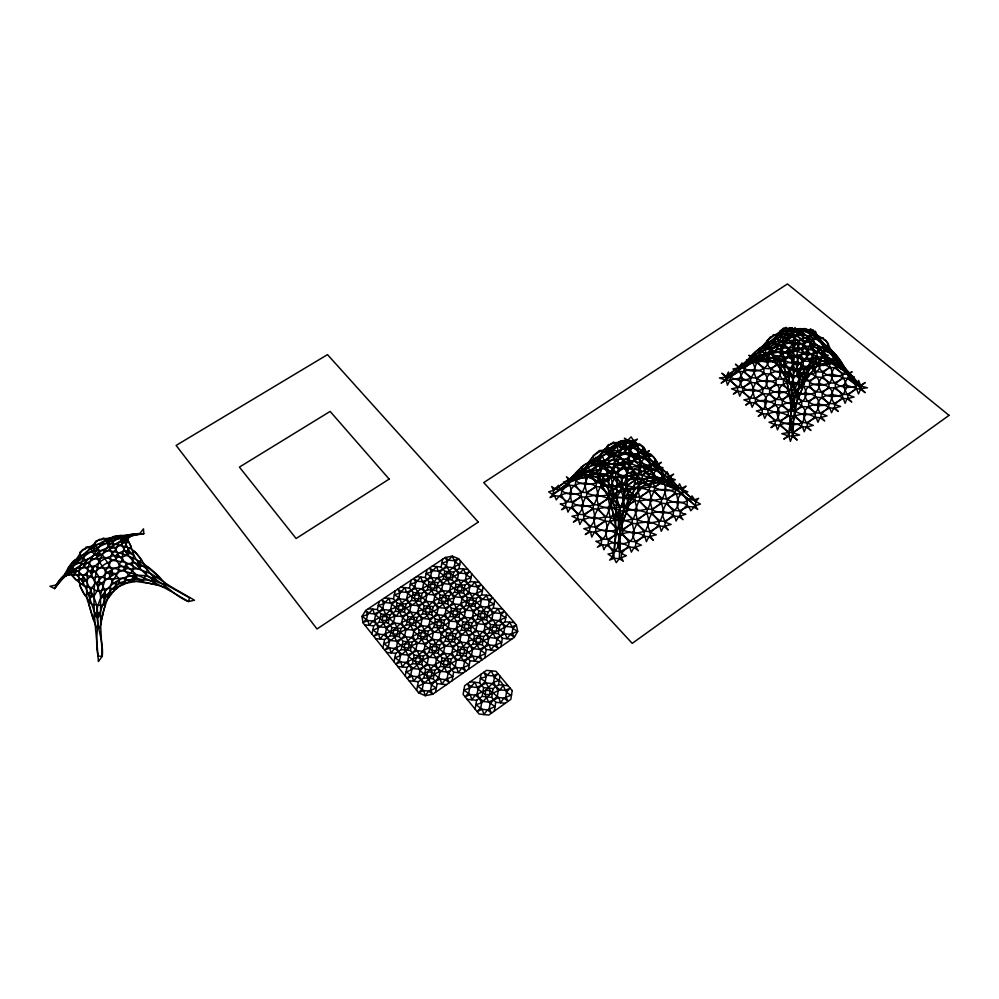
<?xml version="1.0" encoding="UTF-8"?>
<svg xmlns="http://www.w3.org/2000/svg" width="999" height="999" viewBox="0 0 999 999"><rect width="100%" height="100%" fill="white"/><g stroke="black" fill="none" stroke-linecap="round" stroke-linejoin="round"><path stroke-width="1.5" d="M614.198 558.241L619.293 558.691L623.364 561.313L621.153 557.392L621.665 553.059L628.608 545.953L629.033 542.232L622.527 533.591L622.914 530.307L632.105 522.764L632.454 519.717L624.687 510.664L625.024 507.817L634.889 500.212L635.202 497.39L627.297 488.449L627.622 485.651L637.137 478.259L637.462 475.337L630.332 466.895L630.681 463.823L638.711 456.905L639.098 453.484L634.103 446.116L634.552 442.22L637.437 439.085L633.091 440.796L628.259 440.447L624.4 438.136L626.498 441.62L626.023 445.517L619.405 452.01L618.98 455.419L625.224 463.399L624.862 466.471L615.896 473.663L615.534 476.573L623.114 485.302L622.789 488.086L612.961 495.604L612.612 498.426L620.479 507.442L620.142 510.302L610.439 517.894L610.064 520.929L617.282 529.845L616.895 533.116L608.516 540.496L608.066 544.205L613.186 552.322L612.662 556.655L609.59 560.114L614.198 558.241C611.5 536.688 627.609 514.672 614.46 494.592C611.076 483.766 602.335 473.489 590.734 471.703C574.525 470.579 566.221 487.712 553.059 494.28L553.671 490.222L551.673 486.575L555.506 488.998L560.377 489.385L569.717 485.239L573.95 485.576L582.317 492.27L586.113 492.569L596.59 486.675L600.149 486.95L609.065 494.83L612.462 495.104L623.289 488.598L626.685 488.861L635.814 496.965L639.235 497.24L649.924 490.884L653.521 491.171L662.562 498.676L666.42 498.988L676.41 493.693L680.744 494.03L689.16 499.662L694.18 500.062L698.638 498.264L695.741 501.573L695.391 505.731L690.734 510.814C687.574 500.736 674.063 500.249 665.971 503.608L662.549 511.763L662.774 516.121L665.197 522.252L671.141 524.45L663.811 526.373L661.276 531.318L659.752 526.036L652.934 522.939L647.739 521.915L637.162 523.176L632.929 532.255L633.091 536.688L635.864 542.819L641.383 545.167L634.115 547.464L631.368 552.147L629.707 547.09C622.889 541.795 607.617 539.485 603.933 549.775L602.347 544.755L595.816 541.283C606.168 541.745 609.053 528.896 605.669 521.153L595.054 517.557L589.785 517.719L582.492 519.617L579.807 524.512L578.508 519.293L571.915 516.246L578.121 515.072L581.868 509.502L582.941 506.368L582.892 502.072L580.931 496.053C573.176 492.307 561.201 491.133 556.331 499.925L554.482 495.779L548.651 491.87L553.671 490.222L582.205 469.855L604.982 460.352L615.396 460.127L622.24 458.703L643.206 463.286L666.246 476.348L695.741 501.573L700.449 504.045L695.391 505.731C674.475 487.387 650.162 466.933 621.041 468.556C610.364 464.922 599.113 470.067 588.536 471.928C575.287 479.77 560.764 486.263 549.999 497.552L554.482 495.779L559.365 496.166L567.32 501.76L571.59 502.097L581.693 496.828L585.489 497.14L594.218 504.645L597.802 504.945L608.591 498.576L612 498.838L621.091 507.017L624.512 507.305L635.389 500.724L638.811 500.998L647.989 509.015L651.623 509.315L662.1 503.296L665.971 503.608L674.837 510.477L679.195 510.826L688.561 506.568L693.593 506.98L697.714 509.478L695.391 505.731L677.547 489.585L649.188 457.679L644.904 449.313L640.921 445.666L634.552 442.22L631.118 436.863L626.498 441.62L621.59 443.219C630.581 445.304 631.493 456.593 626.148 462.774L618.993 464.473L610.214 463.811L604.557 461.775L602.397 456.019L598.801 461.326L592.732 462.462L599.213 465.347L600.524 470.304L600.674 474.525L597.127 482.604C589.997 485.039 580.831 485.239 574.725 480.144L573.264 475.462L569.193 480.694L563.448 482.005L569.717 485.239C573.588 492.47 569.755 504.57 560.202 503.983L566.52 507.305L567.994 512.137C571.828 502.135 585.414 504.957 593.056 508.166L595.054 517.557L593.781 521.865L590.034 527.497L583.778 528.671L590.446 531.768L591.783 537.062L594.467 532.105L601.81 530.194L610.851 530.944L617.682 533.916C621.578 541.92 617.707 553.196 608.016 554.058L614.198 558.241L616.246 562.674L619.293 558.691L620.067 541.795M619.542 553.034L620.329 536.213L623.451 511.713L623.563 495.616L627.06 482.38L626.798 471.391L629.395 465.721L629.757 462.737L628.446 457.505L630.744 451.073L629.482 445.716L631.58 442.657L631.543 441.009L633.091 440.796L614.447 442.769L609.577 444.767L604.682 448.988L600.948 454.046L579.482 472.202L577.122 476.585L566.695 480.956L553.671 490.222L558.528 485.289C561.126 495.317 574.612 495.479 582.317 492.27L585.963 484.303L585.901 480.107L584.627 475.099L578.146 472.202L584.228 471.053L587.887 465.709L589.997 471.503L595.666 473.563L600.674 474.525L610.988 473.276L615.172 464.697L615.047 460.564L613.498 455.956L607.217 452.809L612.887 451.523L616.808 446.403L618.356 450.974C624.974 455.694 639.31 457.954 642.981 448.351L645.654 453.971L650.973 456.106C641.108 455.569 638.274 467.807 641.783 475.099L652.335 478.533L657.542 478.359L663.673 477.21L667.17 471.79L669.542 477.659L675.374 479.745L668.194 481.618L665.721 486.363L664.672 490.521L666.42 498.988C673.875 503.621 687.2 505.194 692.02 495.866L695.741 501.573L682.042 490.047L667.619 481.605L642.145 454.008L632.479 445.666L623.364 440.497C614.847 442.844 608.841 450.012 600.948 454.046C601.023 459.415 596.203 462.887 595.554 467.894L597.589 471.441L597.739 478.346L600.199 483.379L613.91 505.282L617.906 518.244L620.329 536.213M614.547 552.609C615.546 527.609 616.533 502.509 617.207 477.884C620.154 472.602 616.608 467.17 617.607 461.763C619.717 458.266 621.578 454.433 620.042 450.312L623.576 445.279L623.838 442.095C628.783 437.662 631.068 444.83 639.06 444.592L639.597 443.918L643.756 447.177L644.904 449.313L643.656 450.811L642.145 451.136L633.054 443.344L621.603 442.495L616.371 444.68L614.035 445.816L613.673 449.013L608.041 458.129L608.728 462.475L606.43 470.666L608.953 480.019L608.403 490.559L615.546 525.774L616.982 529.133L619.767 529.37L621.578 526.286L633.316 492.544L634.665 481.993L639.148 473.239L638.373 467.582L640.571 460.551L637.949 453.171L638.436 447.627C636.663 439.46 627.946 441.246 621.715 440.634L618.98 441.858L620.566 444.78L608.304 451.473L577.122 476.585C596.703 468.943 611.55 487.312 613.91 505.282L625.699 506.231L646.54 482.167L647.327 477.672L651.448 472.202L651.71 469.817L649.525 464.747L649.188 457.679L642.145 451.136L642.145 454.008L646.465 455.332L649.75 454.008L651.273 454.458L657.392 462.362L662.624 472.077L661.663 481.643C647.102 484.128 633.566 490.322 619.318 491.808C613.935 486.438 605.956 488.111 600.199 483.379C595.566 479.745 590.084 477.922 584.765 475.649C586.713 442.107 633.354 439.822 654.07 457.305L657.392 462.362L654.308 463.424L654.695 467.27C665.871 468.369 671.615 478.983 677.759 487.325L677.547 489.585L675.399 489.248L665.134 484.527L649.999 481.168L643.943 478.783L640.034 478.384L629.695 479.607L623.763 477.41L620.292 477.185L614.135 478.421L604.545 475.561L581.156 477.947L572.065 481.118L570.304 481.143L570.629 478.921C582.904 462.624 602.834 451.086 623.264 452.697C642.757 453.022 661.088 464.635 672.602 480.219L668.855 479.12L667.682 480.107L668.393 483.816L671.915 487.387L661.5 483.454L653.658 477.172C633.066 477.697 620.616 500.099 617.906 518.244L620.142 518.456C625.836 506.231 629.62 492.744 640.771 484.053C650.324 478.284 660.651 480.507 670.516 483.916L670.691 482.08L667.682 480.107L655.856 476.76L653.658 477.172L652.534 480.169L655.257 482.829L654.457 481.968L652.434 483.204L651.398 482.542L646.353 485.339L643.481 482.554L639.023 481.868L638.211 486.138L640.459 489.36L636.238 492.882L632.966 498.051L630.943 494.892L626.648 495.566L628.396 506.093L623.289 520.804L622.077 515.559L620.279 514.023L618.331 513.873L616.321 515.084L614.447 520.067L611.188 504.695L614.46 494.592L610.302 493.244L607.729 496.028L605.119 490.409L601.86 486.301L604.695 483.504L604.745 479.195L600.424 479.195L597.09 481.468L592.844 477.959L592.007 478.471L590.309 476.948L589.672 477.697L592.782 475.512L592.507 472.427L584.39 477.422L575.137 479.782L580.032 474.85L579.482 472.202L576.148 472.727C580.132 469.48 583.616 462.737 589.435 463.686L593.831 462.624L595.017 458.916L592.419 457.43L593.194 455.669L599.425 450.561L601.198 450.362L603.945 452.135L605.894 451.236L609.153 448.663L607.017 446.491L608.453 444.555L609.577 444.767L613.736 442.008L616.371 444.68C622.814 446.715 630.569 438.499 635.689 443.081C618.93 449.051 604.507 460.439 590.734 471.703L590.571 474.775C595.629 472.452 602.722 469.892 603.408 463.424L602.622 462.013L598.95 460.814L594.417 460.527L592.407 461.213L591.645 465.072C600.699 467.794 610.002 463.598 615.559 456.243L615.359 453.159L608.728 449.35L608.304 451.473L605.894 451.236L605.856 453.496C611.925 459.44 621.815 455.169 626.66 449.6L626.922 448.314L622.702 444.343L618.456 443.843L618.706 445.891C621.853 450.786 629.682 450.674 633.766 447.028L634.939 445.067L633.016 444.605L632.479 445.666L636.55 446.178L639.06 444.592C629.982 445.104 626.048 455.619 629.919 463.061L636.575 465.821L645.404 466.496L651.498 465.347L654.994 460.002L657.317 465.796L663.086 467.844L655.956 469.692L653.471 474.388L652.335 478.533L654.582 487.699C662.137 490.709 675.898 493.843 679.507 483.753L682.354 489.597L687.824 491.808C675.224 490.734 673.139 513.174 685.851 514.21L678.683 516.471L676.061 521.028C674.4 510.202 659.914 511.176 651.947 512.974L647.739 521.915L647.989 526.361L650.374 532.554L656.318 534.765L648.95 536.7L646.378 541.695L644.892 536.363C638.324 531.68 628.895 531.118 621.565 534.253C616.033 540.996 616.795 553.071 626.336 555.644L619.293 558.691M789.397 430.457L790.783 413.986L791.22 389.685L793.468 374.126L792.132 360.926L794.03 350.686L792.357 345.242L794.63 336.014L793.306 332.979L795.266 329.845L801.76 332.317L805.893 335.115L818.581 346.316L828.283 357.704L835.539 360.577L840.471 364.335L849.625 376.348L865.184 392.707L860.251 389.011L856.867 388.786L847.09 394.543L843.356 394.293L834.177 388.024L830.019 387.749L820.966 392.182L816.595 391.895L808.066 386.725L803.483 386.426L794.792 390.209L790.209 389.91L781.892 384.99L777.334 384.69L768.506 388.686L764.185 388.386L755.669 382.829L751.585 382.555L742.132 387.525L738.486 387.287L729.47 380.357L726.186 380.144L721.141 383.129C734.44 372.327 749.038 363.411 763.511 354.345C774.025 351.348 785.289 345.304 796.34 348.614C823.9 346.203 843.78 370.042 860.801 388.623L867.419 387.774L860.826 386.051L858.628 380.457L856.343 385.751C844.43 391.233 823.9 382.605 834.452 367.732L841.27 366.009L835.439 364.173L832.704 358.878L830.693 363.174C819.605 370.13 798.476 360.239 808.965 346.328L815.796 344.792L809.852 343.069L807.442 337.849L805.481 342.207C798.288 345.379 790.271 344.83 783.491 340.859L781.905 336.288L779.095 341.183L773.101 342.17L779.72 344.518C789.098 359.353 767.095 366.92 756.98 358.491L755.356 353.996L752.259 358.878L746.428 359.952L752.946 362.512L754.57 367.045L755.119 370.979L750.736 378.496L742.132 380.557L739.41 380.382L730.219 377.447L728.433 371.953L725.861 377.16L719.38 377.997L726.186 380.144L727.459 385.214L730.032 379.982L739.547 378.271L742.282 378.459L750.549 381.63L753.995 389.747L752.971 393.668L749.799 398.751L743.843 399.85L750.499 402.522L752.147 407.255L754.357 402.797C766.108 395.404 787.025 406.543 776.048 420.654L768.968 422.265L775.848 424.862L777.484 429.87L779.582 425.124C787.112 421.715 795.504 422.427 802.509 426.748L804.232 431.768L806.28 427.01L813.386 425.399L806.418 422.789C796.415 406.381 818.518 399.513 829.707 407.954L831.568 412.737L833.628 408.216L840.596 406.443L834.64 404.52L831.855 399.001L831.143 394.917L834.177 388.024L843.968 385.152L846.752 385.339L856.318 388.324L858.516 393.968L860.801 388.623L860.826 386.051L821.128 340.422L812.412 333.191L805.943 329.92L786.35 328.246L782.354 329.633L780.132 331.081L774.912 337.6L760.376 349.85L744.218 365.534L725.674 379.695L725.861 377.16C746.29 361.788 766.733 341.97 793.431 340.284C811.638 339.36 829.682 350.012 840.471 364.335L840.446 365.946L849.649 373.401L860.826 386.051L865.221 382.567L860.276 385.589L856.905 385.364L847.314 378.396L843.606 378.146L834.265 383.141L830.132 382.867L821.365 377.31L817.032 377.023L808.253 381.006L803.683 380.706L795.366 375.836L790.808 375.537L782.155 379.295L777.609 378.996L769.28 373.913L764.997 373.638L755.956 377.997L751.885 377.722L743.181 371.616L739.56 371.378L729.707 376.998L726.435 376.773L721.89 373.189L725.861 377.16C738.074 365.459 754.732 360.527 766.221 347.989C774.025 340.609 782.429 333.591 792.469 329.445C811.438 326.024 822.277 334.016 824.35 353.171L821.977 355.669L820.541 362.075L801.111 384.84L795.454 396.79L790.783 413.986L788.91 436.001L790.409 441.396L792.332 436.238L793.506 425.249M794.093 419.717C797.614 399.15 799.15 378.321 802.185 358.029C800.187 352.734 804.37 348.339 804.307 343.256C803.021 340.147 801.385 336.725 803.608 333.604L800.586 329.558C784.852 326.561 768.194 336.226 760.376 349.85L759.889 358.204L770.816 360.689L782.454 366.521L790.596 367.669L795.229 370.854L798.051 371.041L806.081 367.957L811.288 368.369L825.911 363.436L833.278 362.862L840.446 365.946L826.735 349.175L814.61 336.551L801.061 329.22L797.964 330.369L796.478 332.355L793.231 332.168L788.623 328.733L792.682 332.53L792.582 334.965L784.24 341.496L784.115 344.205L790.958 351.448L790.821 354.508L784.14 360.726L783.99 363.986L789.585 370.879L789.435 374.363L783.528 380.482L783.378 383.991L788.723 390.909L788.573 394.455L782.317 400.774L782.167 404.158L788.411 411.576L788.273 414.835L780.556 421.603L780.431 424.55L788.486 432.829L788.373 435.514L783.765 439.135L788.91 436.001L792.332 436.238L797.202 440.109L792.906 435.839L793.006 433.154L801.722 426.049L801.822 423.101L794.692 415.272L794.817 412.013L801.648 405.494L801.772 402.098L796.041 394.967L796.178 391.408L802.085 385.227L802.209 381.705L796.827 374.837L796.965 371.353L803.096 365.209L803.221 361.95L797.052 354.907L797.177 351.835L804.582 345.467L804.682 342.757L796.89 335.227L796.99 332.792L801.348 329.495L796.478 332.355L795.042 327.522L792.682 332.53L786.3 333.366L793.094 335.402L795.791 342.545L795.704 344.58L792.07 350.699L781.892 353.009L776.872 352.098L771.191 350.312L768.681 345.117L765.634 349.962L759.814 351.036L766.333 353.559C775.524 368.419 753.658 376.011 743.443 367.632L741.945 362.949L739.01 367.944L732.954 368.943L739.56 371.378L742.282 378.459L742.132 380.557L738.486 387.287L731.53 388.848L738.211 391.346L739.722 396.166L741.87 391.583C753.795 385.077 774.262 394.43 763.286 409.215L756.33 410.976L763.036 413.698L764.735 418.481L766.932 413.973L773.9 412.2L779.133 411.938L789.36 415.784L792.569 422.814L792.482 425.025L789.06 432.43L781.767 433.691L788.91 436.001M494.293 711.126L495.741 702.272L491.683 697.364L482.142 696.378L476.623 700.274L467.095 699.275M470.154 681.83L479.62 682.804L483.616 687.637L493.131 688.611L498.601 684.752L500.012 676.086M491.683 697.364L493.131 688.611M500.974 646.665L502.347 638.286L498.389 633.666L489.098 632.767L483.741 636.475L474.475 635.576L470.579 630.981L461.351 630.094L455.981 633.778L446.765 632.879L442.957 628.309L433.791 627.422L428.396 631.093L419.243 630.207L415.509 625.649L406.393 624.775L400.986 628.433L391.883 627.547L388.224 623.014L379.17 622.14L373.738 625.786L364.697 624.899M368.381 608.691L377.36 609.552L380.956 614.01L389.985 614.885L395.379 611.263L404.408 612.125L408.091 616.608L417.17 617.482L422.54 613.848L431.643 614.722L435.389 619.23L444.53 620.104L449.887 616.458L459.028 617.332L462.862 621.853L472.065 622.739L477.397 619.08L486.6 619.954L490.509 624.5L499.762 625.386L505.082 621.715L506.431 613.523M498.389 633.666L499.762 625.386M482.142 696.378L483.616 687.637M484.79 657.941L486.238 649.487L482.292 644.83L472.989 643.918L467.594 647.652L458.304 646.728L454.433 642.095L445.192 641.183L439.772 644.904L430.544 643.993L426.748 639.372L417.57 638.473L412.125 642.182L402.959 641.271L399.25 636.675L390.109 635.776L384.665 639.472L375.537 638.573M489.098 632.767L490.509 624.5M384.515 597.939L393.469 598.788L397.103 603.209L406.106 604.058L411.463 600.474L420.479 601.323L424.175 605.769L433.241 606.618L438.573 603.021L447.652 603.871L451.423 608.329L460.539 609.19L465.859 605.581L474.987 606.43L478.846 610.926L488.012 611.788L493.306 608.154L494.692 600.062M482.292 644.83L483.741 636.475M486.6 619.954L488.012 611.788M475.112 709.103L476.623 700.274M479.62 682.804L481.093 674.163M468.494 669.305L470.005 660.776L466.083 656.081L456.755 655.144L451.311 658.915L442.008 657.979L438.161 653.296L428.896 652.372L423.439 656.118L414.185 655.194L410.427 650.524L401.211 649.612L395.741 653.346L386.538 652.422M472.989 643.918L474.475 635.576M477.397 619.08L478.846 610.926M400.524 587.275L409.465 588.099L413.124 592.482L422.115 593.319L427.41 589.76L436.413 590.596L440.147 594.992L449.188 595.841L454.47 592.257L463.536 593.106L467.332 597.527L476.436 598.376L481.705 594.78L483.116 586.8M466.083 656.081L467.594 647.652M470.579 630.981L472.065 622.739M474.987 606.43L476.436 598.376M452.06 680.769L453.633 672.165L449.737 667.407L440.397 666.47L434.915 670.267L425.574 669.318L421.765 664.585L412.475 663.648L406.968 667.419L397.702 666.483M456.755 655.144L458.304 646.728M461.351 630.094L462.862 621.853M465.859 605.581L467.332 597.527M416.408 576.685L425.337 577.497L429.021 581.843L437.987 582.667L443.256 579.133L452.235 579.957L455.981 584.315L465.01 585.139L470.254 581.593L471.703 573.713M449.737 667.407L451.311 658.915M454.433 642.095L455.981 633.778M459.028 617.332L460.539 609.19M463.536 593.106L465.01 585.139M435.489 692.319L437.137 683.641L433.266 678.845L423.901 677.884L418.369 681.705L409.016 680.744M440.397 666.47L442.008 657.979M445.192 641.183L446.765 632.879M449.887 616.458L451.423 608.329M454.47 592.257L455.981 584.315M432.18 566.183L441.096 566.982L444.792 571.291L453.746 572.09L458.966 568.593L460.439 560.801M433.266 678.845L434.915 670.267M438.161 653.296L439.772 644.904M442.957 628.309L444.53 620.104M447.652 603.871L449.188 595.841M452.235 579.957L453.746 572.09M423.901 677.884L425.574 669.318M428.896 652.372L430.544 643.993M433.791 627.422L435.389 619.23M438.573 603.021L440.147 594.992M443.256 579.133L444.792 571.291M416.658 690.359L418.369 681.705M421.765 664.585L423.439 656.118M426.748 639.372L428.396 631.093M431.643 614.722L433.241 606.618M436.413 590.596L437.987 582.667M441.096 566.982L442.632 559.228M412.475 663.648L414.185 655.194M417.57 638.473L419.243 630.207M422.54 613.848L424.175 605.769M427.41 589.76L429.021 581.843M405.232 675.961L406.968 667.419M410.427 650.524L412.125 642.182M415.509 625.649L417.17 617.482M420.479 601.323L422.115 593.319M425.337 577.497L426.935 569.68M401.211 649.612L402.959 641.271M406.393 624.775L408.091 616.608M411.463 600.474L413.124 592.482M393.968 661.775L395.741 653.346M399.25 636.675L400.986 628.433M404.408 612.125L406.106 604.058M409.465 588.099L411.126 580.207M390.109 635.776L391.883 627.547M395.379 611.263L397.103 603.209M382.854 647.789L384.665 639.472M388.224 623.014L389.985 614.885M393.469 598.788L395.204 590.821M379.17 622.14L380.956 614.01M371.903 633.99L373.738 625.786M377.36 609.552L379.145 601.51M798.101 329.083L805.644 329.108L809.839 331.805L809.814 333.753L814.023 341.87L812.674 347.877L813.673 353.147L809.752 361.313L808.516 371.553L805.656 379.907L794.63 407.567L792.332 436.238L799.637 434.977L792.469 432.667L789.672 424.825L789.759 422.627L793.531 416.071L804.045 413.661L809.265 414.647L816.108 417.395L817.944 422.215L820.042 417.669L827.047 415.884L820.167 413.149C810.177 396.865 832.142 390.234 843.293 398.414L845.092 403.309L847.027 398.663L854.058 397.078L847.09 394.543L843.93 387.287L843.968 385.152L847.314 378.396L854.257 376.823L848.151 375.012L845.579 369.593L843.668 374.113C832.442 380.981 811.313 371.066 821.665 357.043L828.446 355.332L822.676 353.534L819.992 348.301L817.045 353.184L811.188 354.258L806.093 354.52L796.116 350.949L793.006 344.418L793.081 342.382L796.34 335.589L803.296 334.39L796.99 332.792L797.689 329.757L790.983 328.022L788.486 328.546L786.538 330.407L786.862 332.367L782.492 339.935L767.931 352.247L765.896 353.783L754.495 356.768L751.51 358.666L751.41 360.277C784.752 344.98 791.67 383.579 794.63 407.567L792.095 407.367L790.946 404.096L786.275 378.633L784.739 370.017L784.977 359.752L781.955 351.173L783.516 346.079L782.492 339.935C787.749 334.303 796.053 336.938 799.712 342.832L806.48 348.189L808.99 352.36L808.703 354.67L805.044 358.978L798.288 364.847L792.269 376.423L795.728 392.445L795.454 396.79L793.306 396.64C796.503 379.645 807.879 356.131 828.283 357.704L828.683 359.353L833.266 364.435L846.19 372.065L846.19 370.192C836.513 351.798 818.743 334.578 796.89 334.702C775.873 333.841 757.18 347.877 744.33 363.611L744.218 365.534L756.343 360.714L770.766 358.017L776.673 355.994L780.381 355.819L790.034 358.042L796.016 356.655L799.362 356.868L805.044 358.978L814.66 357.979L818.169 358.616L823.488 361.351L835.077 364.822L841.732 369.218L838.76 365.609L838.049 362.063L838.823 361.513L841.832 363.099L838.086 357.417L833.516 352.222L826.735 349.175L826.061 345.791L828.683 345.217L828.233 343.319C817.095 331.593 799.537 328.846 784.09 331.493L774.912 337.6L774.362 341.046L770.716 347.714L770.604 349.812L772.964 352.597L773.813 359.116L789.872 384.103L801.111 384.84C804.794 371.878 818.656 354.92 833.278 362.862L833.453 354.433L825.773 340.322L823.988 339.623L823.064 337.662L818.606 338.124L814.123 334.415L816.408 333.266L815.296 331.243L814.21 331.543L812.924 329.707L812.025 330.344L810.639 328.771L808.528 330.794L803.795 330.12L805.644 329.108L804.769 328.521L797.689 329.757L794.03 329.32L791.633 327.784L789.822 328.172L795.142 329.233L793.743 328.783L794.23 330.145L793.231 332.168L794.23 330.145L798.101 329.083L796.016 328.958L798.213 328.933M503.359 685.239L500.012 689.859L489.498 694.742L481.618 702.871L475.861 704.682L482.205 709.315L483.953 714.56L487.35 709.852L495.017 706.693L488.648 702.06L485.102 694.28L477.959 689.11L474.887 682.317L469.605 688.249L463.886 690.034L470.154 694.592L471.853 699.775L475.262 695.129L485.776 690.247L493.606 682.192L499.313 680.406C504.945 684.377 503.646 693.356 511.525 694.967L503.896 698.101L500.536 702.772L498.763 697.564L490.172 690.696L485.264 681.343L480.357 678.471L486.038 676.698L491.258 670.829L494.38 677.547L499.313 680.406M458.966 568.593L467.932 569.393M470.254 581.593L479.295 582.417M481.705 594.78L490.809 595.629M493.306 608.154L502.497 609.015M505.082 621.715L514.348 622.602M502.347 638.286L511.688 639.198M486.238 649.487L495.591 650.411M470.005 660.776L479.37 661.713M453.633 672.165L463.024 673.114M498.601 684.752L508.129 685.726M437.137 683.641L446.553 684.602M495.741 702.272L505.332 703.271M100.624 624.962L102.223 656.418L98.364 661.5C96.441 619.655 75.899 531.368 143.806 533.753L143.469 528.858L139.922 533.404L115.409 536.451L108.441 538.611L98.913 543.831L87.338 550.899L74.45 562.812L54.633 588.623L49.95 586.301L55.981 585.014L71.741 566.321L88.761 558.578L102.51 549.85L111.251 546.291L114.947 547.577L118.631 555.631L124.975 562.2L127.51 566.795L137.2 575.374C158.354 573.801 170.23 594.318 188.374 601.535L194.48 600.212L171.391 586.937L151.386 574L137.013 568.468L129.171 563.886L124.975 562.2L113.524 560.514L107.617 557.804L104.108 557.504L97.39 558.965L88.761 558.578L84.565 562.599L84.303 566.296L90.647 572.652L94.118 580.881L97.153 584.877L101.336 597.452C89.898 616.208 104.57 636.425 102.223 656.418L98.127 655.993C93.319 636.113 102.984 615.571 93.481 596.678C88.836 587.562 85.964 575.412 76.186 570.354L75.437 569.418L71.241 569.168L68.094 571.028L67.42 572.927C61.538 576.348 57.055 582.367 54.633 588.623C62.413 576.848 74.45 568.231 86.663 562.225L90.022 564.135L93.406 570.229L91.496 575.074L85.877 580.731L81.955 580.869L75.3 573.651L72.652 572.377L68.019 573.414L63.624 577.01C82.418 530.357 143.556 553.434 165.634 584.427L189.51 597.827L188.374 601.535C166.209 588.461 143.506 574.912 118.332 569.792C111.026 565.197 102.173 570.704 94.83 565.946C88.899 566.221 83.454 568.943 77.373 568.056L69.655 574.825L66.896 574.962L65.31 576.223L68.394 574.537C76.761 575.761 84.927 572.964 92.582 577.834L98.352 576.61L101.586 576.885L107.255 579.22L122.477 578.171L128.983 580.357L154.733 584.178L161.788 586.575L164.885 586.738L165.634 584.427C152.41 582.517 143.369 572.127 134.877 562.924C129.52 557.092 122.952 550.611 121.666 542.519L121.291 539.298L124.363 536.55L143.806 533.753C131.294 534.365 119.605 540.646 110.14 547.889L110.777 551.548L115.297 556.955L120.592 557.38L128.009 554.957L129.583 551.635L124.625 541.708L126.811 537.387L131.281 536.026L128.659 535.339C105.045 541.87 82.954 553.221 67.42 572.927L68.019 573.414L69.718 569.667L69.768 568.506L67.969 568.768L68.681 567.17L73.139 561.288L74.913 560.064L79.87 559.79L81.506 555.831L79.67 554.02L79.833 552.347C91.446 543.156 108.829 540.946 122.34 546.341C140.659 547.489 143.594 570.292 156.493 579.52L155.869 581.43C143.182 579.607 129.845 576.411 118.294 584.39C105.757 591.271 102.722 604.932 98.501 617.27L96.391 617.057C91.371 605.094 88.786 592.045 81.955 580.869L82.905 576.248L84.653 574.575L88.836 571.091L93.406 570.229C102.934 576.898 99.438 588.873 93.481 596.678L91.109 596.753L89.261 595.654L89.623 592.844L91.983 587.712L95.38 583.079L97.59 581.905C104.545 573.501 115.984 564.497 127.51 566.795L126.811 568.831C116.221 572.277 107.792 577.959 99.413 585.089L97.153 584.877L97.59 581.905L99.813 582.117L101.935 583.703L105.195 591.595L105.295 597.227L101.336 597.452C108.267 584.315 122.315 575.599 137.2 575.374L135.464 578.571L128.247 574.4L124.5 570.204L123.938 567.919L126.536 564.323C134.253 561.413 141.908 563.511 147.165 569.867L143.806 579.932L126.898 583.091L112.949 588.923C106.905 586.625 102.135 591.795 96.404 591.121L91.983 587.712L84.191 586.113C79.445 582.242 73.189 578.821 70.879 572.927L75.999 559.964L82.592 549.612L84.952 548.938L85.814 547.19L88.149 546.89L90.16 549.063L96.091 545.442L94.805 542.832L96.141 540.896L104.783 538.686L124.363 536.55L126.811 537.387L122.677 537.225L121.491 536.825L122.19 535.551L120.567 535.402L113.799 536.426L112.013 537.375L110.165 541.258L105.807 540.971L102.797 542.207C94.768 551.96 87.163 562.887 87.138 575.936C88.337 585.202 84.303 594.617 88.699 603.771C91.184 611.788 92.919 620.179 96.741 627.684L99.313 627.946L100.624 624.962L103.659 610.089L109.89 592.157L110.652 585.464L112.113 581.605L118.132 572.727L119.331 563.96L122.715 559.477C121.341 550.911 126.536 544.742 128.921 536.95L130.27 536.376L128.197 537.887L128.059 539.023L118.981 542.607L116.021 549.25L112 553.558L110.677 556.393L110.402 561.9L109.253 565.034L105.444 570.879L104.408 581.905L100.524 594.942L100.624 624.962M570.142 493.981L571.59 502.097C577.734 507.305 587.025 507.13 594.218 504.645L598.114 495.142L595.978 486.051C587.287 481.768 570.928 480.819 570.142 493.981M641.495 480.144L640.771 484.053L636.288 483.691L631.78 477.085L631.518 472.015C639.135 462.462 650.549 467.894 655.856 476.76L656.131 478.509L655.182 479.807C650.474 476.785 643.219 473.176 643.955 466.533L645.204 465.272L654.495 465.097L656.605 466.108L657.217 468.119L656.555 470.042C646.915 471.278 637.362 466.533 633.191 457.579L626.698 453.009L624.338 449.425L624.587 448.151L629.02 449.45L646.578 467.532L646.365 469.455L644.592 470.891L633.716 474.825C627.921 474.4 624.163 468.931 622.065 464.036L622.327 461.925L623.863 460.202L630.769 456.243L635.826 456.431L635.726 458.091C630.531 466.296 616.508 465.909 613.024 456.381L613.411 454.745L618.281 455.307L631.655 468.144L634.078 472.415L633.716 474.825L627.06 482.38L622.452 485.664L620.079 485.477L616.208 481.506L611.113 473.064L601.898 467.607L600.586 465.946L600.836 464.036L603.408 463.424L608.366 465.234L613.761 470.641C624.924 476.311 623.638 489.223 616.221 497.465L611.95 496.428L613.136 490.921L617.956 483.703L620.342 482.517L622.689 482.692L624.887 484.253L628.521 492.145L628.833 497.789L624.487 498.126C618.081 488.673 619.417 475.711 631.518 472.015L636.425 473.938L641.495 480.144M856.343 385.751L856.318 388.324L847.889 395.229L847.851 398.102L851.785 402.048L847.027 398.663L843.293 398.414L833.728 403.733L829.807 403.471L820.828 397.527L816.445 397.227L807.454 401.498L803.084 401.198L794.567 395.979L789.959 395.666L781.093 399.7L776.747 399.4L768.231 393.981L763.898 393.681L754.62 398.351L750.773 398.089L741.87 391.583L738.211 391.346L733.341 394.043L737.462 390.671L737.662 387.849L730.032 379.982L730.219 377.447L738.823 370.729L739.01 367.944L735.426 364.173L739.834 367.395L743.443 367.632L752.946 362.512L756.73 362.762L765.284 368.444L769.555 368.718L778.421 364.585L782.704 364.86L791.046 369.892L795.591 370.179L804.307 366.246L808.616 366.521L817.182 371.803L821.503 372.078L830.594 367.482L834.452 367.732L843.668 374.113L847.364 374.35L852.122 371.678L848.151 375.012L848.114 377.834L856.343 385.751M789.41 350.849L788.423 355.507L784.977 359.752L783.204 361.213L778.895 361.276L778.783 357.442L780.381 355.819L784.452 352.123L789.41 350.849C794.317 353.459 799.212 358.916 798.288 364.847L795.991 364.697L793.893 363.012L786.887 353.234L775.724 347.452L766.221 347.989L765.896 346.278L766.795 344.555L771.303 343.256L777.422 343.781L778.396 344.917C777.909 351.198 770.729 353.683 766.133 356.581L765.396 355.357L765.896 353.783C779.245 353.084 788.161 365.172 792.269 376.423L788.161 375.524L789.335 370.13L793.893 363.012L796.228 361.825L798.488 361.975L800.599 363.436L803.995 371.079L804.307 376.573L800.062 376.935C794.542 368.069 794.804 355.269 806.543 352.023L811.2 353.783L814.66 357.979L816.046 359.79L815.509 363.599L811.313 362.999L809.752 361.313L806.955 356.655L806.543 352.023C809.502 348.314 815.584 345.704 819.967 348.476L819.917 350.199L816.37 352.26L808.703 354.67L806.393 354.121L799.974 348.838L797.115 344.568L797.177 342.819C799.862 339.273 804.794 336.588 809.29 338.174L809.34 339.735C803.82 346.828 792.145 345.629 787.474 338.211L789.31 335.427L795.167 331.918L803.995 329.52L805.943 329.92L805.419 330.956C801.098 333.416 795.167 332.667 791.058 330.095L790.184 328.971L792.082 328.808L792.469 329.445L787.587 329.533L785.951 327.297L784.427 328.696L783.865 327.959L780.132 331.081L782.479 332.505L779.682 334.503L777.771 335.639L773.401 334.64L772.09 336.463L770.366 336.938L766.608 341.383L769.305 342.282L768.318 345.542L760.539 347.664L755.007 352.185L750.087 357.267L753.633 356.106L754.495 356.768L753.383 360.177L749.712 363.324L759.839 359.765L767.856 354.17L768.518 357.005L765.609 359.328L766.445 358.391L768.169 359.765L769.193 359.041L770.816 360.689L772.065 360.277L773.513 362.113L776.573 359.665L780.868 359.265L781.018 363.461L778.421 366.346L781.905 369.967L784.215 375.349L786.588 372.527L790.596 373.688L787.412 383.591L790.122 398.514L791.92 393.594L793.83 392.32L795.728 392.445L797.377 393.956L798.276 399.063L803.671 384.677L802.185 374.438L806.343 373.801L808.316 376.923L811.588 371.89L815.359 368.706L813.161 365.509L813.848 361.351L817.906 362.287L820.629 365.122L825.211 362.6L825.911 363.436L827.796 362.275L828.258 363.299L825.698 360.614L826.523 357.867L828.683 359.353L827.909 360.477C823.85 356.943 817.469 353.534 817.632 347.34L818.581 346.316L826.46 347.165L828.196 348.364L828.421 351.86C819.567 351.448 811.9 346.278 807.017 339.023L800.199 334.902L797.314 331.368L799.575 331.506L799.637 332.342C794.655 337.475 786.3 340.359 779.807 336.426L779.682 334.503L782.042 334.578L782.254 332.792L789.31 335.427L789.972 338.099L781.031 345.192L775.724 347.452L775.811 345.741C780.694 343.581 786.575 346.803 789.41 350.849M846.752 385.339L846.715 387.475L843.356 394.293C810.364 406.655 810.988 361.713 843.606 378.146L846.752 385.339M842.544 394.867L842.494 397.739L834.64 404.52L834.59 407.555L838.286 411.463L833.628 408.216L829.707 407.954L820.167 413.149L816.245 412.874L807.279 406.868L802.884 406.568L793.73 411.064L789.56 410.776L780.843 405.057L776.485 404.757L767.17 409.478L763.286 409.215L754.357 402.797L750.499 402.522L745.704 405.094L749.625 401.748L749.799 398.751L742.694 391.021L742.881 388.199L750.549 381.63L750.736 378.496L744.005 371.066L744.193 368.281L752.085 361.763L752.259 358.878L748.875 355.219L753.209 358.254L756.98 358.491L766.333 353.559L770.104 353.796L778.671 359.44L782.941 359.702L791.882 355.407L795.928 355.656L804.495 361.076L808.79 361.351L817.844 356.805L821.665 357.043L830.693 363.174L834.54 363.424L839.185 360.926L835.439 364.173L835.376 367.095L842.856 374.675L842.819 377.485L835.364 384.066L835.301 387.25L842.544 394.867M103.297 594.942L105.082 605.394L101.511 619.692L100.075 614.485L98.227 612.936L96.366 612.749L94.63 613.935L93.219 618.856L88.699 603.771L91.721 593.806L87.737 592.482L86.763 594.23L84.853 595.092C71.129 576.46 82.742 551.098 99.7 539.173L101.374 539.585L103.297 538.036L104.783 538.686L105.807 540.971L114.735 538.161L125.724 539.323L128.284 541.083C132.842 548.726 133.017 558.129 140.347 564.123L140.609 566.196L139.61 568.244C129.77 570.566 117.994 568.106 115.297 556.955L117.845 553.409L124.925 550.524L129.583 551.635L133.641 555.731L132.093 563.249L133.466 568.543L132.605 571.053L126.548 576.873L124.775 581.63L113.586 591.333L102.735 605.456L91.558 604.345L84.853 595.092L79.67 585.164L83.416 583.179L84.341 578.546L76.286 580.007L71.766 574.962L72.003 575.574L74.113 575.074L75.3 573.651L76.186 570.354L74.151 571.078L74.076 572.664L80.145 569.817L85.976 564.223L86.376 560.364L82.53 557.729L79.158 558.104L77.947 562.212L83.841 564.647C93.956 559.403 104.233 553.109 113.499 546.528L113.112 540.696L108.791 539.984L107.255 542.594L108.454 546.89C114.098 550.337 120.467 545.129 124.625 541.708L123.064 541.146L121.666 542.519L126.923 542.707L127.984 540.534L131.081 546.378L128.084 549.4L126.536 552.709L131.194 553.846L134.603 551.398L141.608 560.039L140.022 561.376L138.074 561.463L137.712 565.484L147.815 567.095L159.316 577.534L154.433 576.66L152.722 577.634L152.173 579.32L152.822 581.568L156.88 585.027L142.894 581.868L134.178 575.936L132.08 579.12L134.365 581.568L132.792 580.831L130.619 582.105L128.821 581.58L126.898 583.091L124.863 582.867L123.277 584.54L121.316 582.592L116.508 581.655L115.335 586.288L116.508 588.736L114.361 589.36L113.586 591.333L111.401 592.37L111.001 594.268L108.903 595.654L108.779 597.439L107.355 594.405L103.297 594.942M832.741 395.03L829.807 403.471C820.404 408.616 801.123 404.308 805.644 390.434C810.676 380.132 832.279 382.267 832.741 395.03M833.166 374.85L830.132 382.867C797.789 395.804 798.451 350.874 830.594 367.482L833.166 374.85M96.503 555.344L97.39 558.965L105.444 570.879L109.328 574.25L111.9 574.712L112.213 569.755L102.872 555.544L99.713 553.396L97.465 553.458L96.503 555.344L94.605 554.745L91.384 550.736L91.633 548.339L94.106 548.638L94.893 546.353L97.228 547.177L99.85 551.523L98.751 555.282L96.503 555.344M828.995 383.641L828.92 386.825L822.214 393.244L822.127 396.628L828.858 404.12L828.783 407.167L821.091 413.936L821.003 417.008L824.687 420.941L820.042 417.669L816.108 417.395L806.418 422.789L802.659 422.527L793.531 416.071L789.36 415.784L779.782 420.916L776.048 420.654L766.932 413.973L763.036 413.698L758.229 416.296L762.15 412.912L762.324 409.877L755.319 402.135L755.494 399.138L762.687 392.619L762.874 389.273L756.817 382.055L757.005 378.908L763.798 372.602L763.985 369.318L757.679 362.125L757.841 359.24L765.471 352.822L765.634 349.962L762.212 346.328L766.57 349.338L770.329 349.575L779.72 344.518L783.316 344.742L792.07 350.699L796.116 350.949L805.344 346.104L808.965 346.328L817.969 352.547L821.777 352.784L826.41 350.312L822.676 353.534L822.589 356.418L829.757 363.811L829.694 366.733L822.739 373.114L822.652 376.423L828.995 383.641M786.95 351.099L786.887 353.234L791.857 352.16L798.263 346.728L799.712 342.832C794.417 342.495 789.235 346.578 786.95 351.099M819.043 404.508L818.331 408.366L815.284 413.536L803.995 414.91L793.73 411.064C781.156 392.894 818.281 385.464 819.043 404.508M819.567 384.178C819.704 399.051 792.057 397.078 792.332 383.154C792.619 368.818 819.667 370.279 819.567 384.178M820.142 364.21C819.242 383.491 782.092 372.115 795.928 355.656L806.131 353.346L816.957 356.056L820.142 364.21M815.296 392.782L815.196 396.153L808.703 402.56L808.591 405.969L815.284 413.536L815.196 416.595L807.204 423.489L807.117 426.436L810.988 430.494L806.28 427.01L802.509 426.748L792.469 432.667L789.06 432.43L779.582 425.124L775.848 424.862L770.916 427.647L775.062 424.163L775.212 421.228L767.894 413.311L768.056 410.264L775.261 403.683L775.424 400.299L769.542 393.082L769.717 389.735L775.961 383.491L776.136 379.995L770.579 373.039L770.753 369.755L777.234 363.561L777.384 360.302L771.041 353.171L771.191 350.312L778.97 343.881L779.095 341.183L775.474 337.5L779.907 340.647L783.491 340.859L793.094 335.402L796.34 335.589L805.481 342.207L809.09 342.432L813.798 339.835L809.852 343.069L809.764 345.791L817.045 353.184L816.957 356.056L810.002 362.375L809.902 365.646L815.896 372.677L815.796 375.986L809.652 382.192L809.54 385.714L815.296 392.782M806.031 393.481C806.268 408.341 778.109 406.593 778.77 392.395C779.133 377.872 806.106 379.545 806.031 393.481M806.705 373.364C806.493 387.762 779.557 386.163 779.72 372.352C779.757 357.929 807.08 359.565 806.705 373.364M805.644 413.773L802.659 422.527C795.154 425.924 786.762 425.237 779.782 420.916C767.469 401.486 803.783 394.892 805.644 413.773M807.691 353.446C806.318 372.702 769.467 361.613 783.316 344.742C790.534 341.571 798.551 342.145 805.344 346.104L807.691 353.446M792.544 402.734L791.82 406.543L788.411 411.576L777.484 413.074L767.17 409.478C755.144 390.284 791.146 384.078 792.544 402.734M793.256 382.53C793.081 396.915 765.746 395.579 766.171 381.518C766.333 366.933 793.456 368.731 793.256 382.53M794.168 362.587C792.557 381.618 756.218 370.554 770.104 353.796L780.406 351.735L790.821 354.508L793.73 359.69L794.168 362.587M779.769 391.72C779.607 404.558 762.249 403.296 754.62 398.351L752.422 389.647L755.669 382.829C763.673 378.621 779.682 379.957 779.769 391.72M780.719 371.678C780.244 383.928 763.323 383.354 755.956 377.997L753.558 370.879L756.73 362.762C764.71 359.253 780.868 359.702 780.719 371.678M611.226 470.654L611.113 473.064C616.995 473.464 621.565 468.681 624.662 464.235L624.912 462.125L622.327 461.925L614.547 466.783L611.226 470.654L602.797 477.147L602.647 481.056L607.017 481.393L608.953 480.019L613.573 473.002L613.761 470.641L611.226 470.654M767.319 380.731C766.907 393.456 749.912 392.37 742.132 387.525L739.41 380.382L739.547 378.271L743.181 371.616C751.323 368.169 767.307 368.718 767.319 380.731M687.362 500.911L687 505.044L680.319 511.925L679.994 515.559L683.066 519.692L678.683 516.471L674.3 516.108L664.298 521.366L660.252 521.028L651.186 513.498L647.552 513.199L636.863 519.48L633.216 519.18L624.075 511.088L620.641 510.814L609.815 517.257L606.193 516.958L597.265 509.09L593.668 508.803L583.166 514.672L579.195 514.348L570.791 507.654L566.52 507.305L561.6 509.727L565.484 506.218L565.996 502.647L561.201 494.942L561.813 490.871L568.681 484.178L569.193 480.694L566.433 476.748L570.504 479.82L574.725 480.144L584.627 475.099L588.523 475.399L597.127 482.604L600.674 482.879L611.226 476.81L614.785 477.085L623.726 484.89L627.122 485.152L637.762 478.871L641.333 479.145L650.349 486.788L653.945 487.075L664.223 481.306L668.194 481.618L676.922 488.174L681.243 488.523L686.063 486.113L682.354 489.597L682.03 493.144L687.362 500.911M678.296 501.885C678.096 515.534 660.976 514.285 652.26 509.952L649.862 500.686L654.27 490.659C661.625 488.998 670.279 488.586 676.41 493.693L678.296 501.885M633.366 455.781L633.191 457.579L638.199 458.316L644.13 456.381L644.53 454.145L642.182 451.848L634.365 454.595L633.366 455.781M673.526 511.376L673.189 514.997L665.197 522.252L664.859 525.636L668.319 529.982L663.811 526.373L659.752 526.036L649.475 531.643L645.429 531.306L636.388 523.701L632.742 523.401L622.127 529.507L618.244 529.183L609.29 521.466L605.669 521.153L595.117 527.097L591.108 526.76L582.492 519.617L578.508 519.293L573.351 522.065L577.659 518.406L578.121 515.072L572.127 506.755L572.627 503.184L580.931 496.053L581.368 492.907L575.249 484.702L575.749 481.206L583.791 474.25L584.228 471.053L581.093 466.983L585.277 470.354L589.173 470.654L599.213 465.347L603.109 465.646L611.738 472.777L615.284 473.051L625.624 467.232L629.395 467.52L638.224 474.825L641.783 475.099L652.022 469.393L655.956 469.692L664.71 476.511L668.668 476.81L673.663 474.125L669.542 477.659L669.23 480.906L675.636 489.06L675.299 492.619L667.22 499.775L666.907 502.959L673.526 511.376M663.848 511.875L660.252 521.028L649.05 523.226L637.499 520.129L635.077 510.826L638.811 500.998L650.012 499.3L661.301 502.509L663.848 511.875M666.058 489.56L662.562 498.676L651.535 500.811L639.747 497.752L637.574 488.586L641.333 479.145L652.459 477.397L663.348 480.444L666.058 489.56M659.203 521.765L658.865 525.137L650.374 532.554L650.012 535.963L653.446 540.347L648.95 536.7L644.892 536.363L634.752 541.683L630.357 541.308L621.565 534.253L617.682 533.916L607.429 539.36L603.071 538.998L594.467 532.105L590.446 531.768L585.264 534.577L589.597 530.869L590.034 527.497L583.566 518.893L584.015 515.559L593.056 508.166L593.443 505.169L586.438 496.503L586.863 493.344L595.978 486.051L596.366 483.116L589.572 474.7L589.997 471.503L598.376 464.498L598.801 461.326L595.629 457.305L599.837 460.639L603.721 460.939L613.498 455.956L617.707 456.281L626.148 462.774L629.919 463.061L639.772 457.942L644.005 458.266L652.522 464.647L656.455 464.947L661.425 462.287L657.317 465.796L656.98 468.993L663.673 477.21L663.348 480.444L654.582 487.699L654.27 490.659L661.625 499.325L661.301 502.509L652.26 509.952L651.947 512.974L659.203 521.765M651.673 499.438L647.989 509.015L636.887 510.976L625.024 507.817L622.852 498.626L626.685 488.861L637.737 487.125L649.288 490.259L651.673 499.438M647.227 509.54L646.902 512.562L637.499 520.129L637.162 523.176L644.367 532.042L644.005 535.452L635.864 542.819L635.451 546.54L638.461 550.786L634.115 547.464L629.707 547.09L620.129 551.473L615.059 551.023L606.718 545.129L602.347 544.755L597.34 547.252L601.261 543.618L601.723 539.91L595.541 531.368L595.978 527.996L605.044 520.516L605.419 517.482L598.039 508.578L598.426 505.569L608.091 498.064L608.441 495.242L600.911 486.438L601.286 483.504L610.614 476.186L610.988 473.276L604.145 464.947L604.557 461.775L612.449 454.92L612.887 451.523L610.064 447.677L614.16 450.661L618.356 450.974L627.484 446.94L632.33 447.302L640.371 452.622L644.592 452.947L649.35 450.611L645.654 453.971L645.279 457.405L651.498 465.347L651.148 468.543L642.407 475.711L642.082 478.633L649.6 487.312L649.288 490.259L639.747 497.752L639.435 500.574L647.227 509.54M649.175 522.027L645.429 531.306L634.115 533.454L622.914 530.307L620.329 520.954L624.075 511.088L635.252 509.328L646.902 512.562L649.175 522.027M653.846 477.497L650.349 486.788L639.36 488.723L627.622 485.651L625.599 476.56L629.395 467.52L640.409 465.596L651.148 468.543L653.846 477.497M634.24 532.355C633.853 546.153 615.434 546.116 607.429 539.36L605.844 534.39L605.744 529.97L610.064 520.929L622.177 519.692L632.105 522.764L634.24 532.355M641.67 465.684L637.462 475.337L625.599 476.56L615.284 473.051C607.554 456.343 628.259 448.414 639.772 457.942L641.67 465.684M637.05 509.478L633.216 519.18L622.002 521.091L610.439 517.894L608.154 508.628L612 498.838L623.039 497.04L634.889 500.212L637.05 509.478M639.522 487.262L635.814 496.965L624.762 498.776L612.961 495.604L610.926 486.488L614.785 477.085L625.749 475.212L637.137 478.259L639.522 487.262M622.177 519.692L618.244 529.183C610.976 532.267 601.61 531.78 595.117 527.097L593.643 517.445L598.039 508.578L608.341 507.142L620.142 510.302L622.177 519.692M624.949 497.19L621.091 507.017L609.939 508.778L598.426 505.569L596.278 496.378L600.149 486.95L611.101 485.027L622.789 488.086L624.949 497.19M627.397 475.349L623.726 484.89L612.699 486.625L601.286 483.504L599.288 474.413L603.109 465.646L614.035 463.573L624.862 466.471L627.397 475.349M610.127 507.292L606.193 516.958L594.892 518.743L584.015 515.559L581.668 506.268L585.489 497.14L596.453 495.017L608.091 498.064L610.127 507.292M612.874 485.164L609.065 494.83L597.926 496.515L586.863 493.344L584.702 484.203L588.523 475.399L599.437 473.276L610.614 476.186L612.874 485.164M512.212 690.584L510.826 699.362L488.761 715.072L479.145 714.06L463.111 694.392L464.66 685.676L486.538 670.354L495.991 671.303L512.212 690.584M506.53 692.057L505.794 696.765L508.091 701.31L503.896 698.101L498.763 697.564L488.648 702.06L483.516 701.523L475.262 695.129L470.154 694.592L465.097 696.827L468.781 692.919L469.605 688.249L467.407 683.753L471.503 686.912L476.585 687.437L486.638 682.991L491.733 683.516L500.012 689.859L505.132 690.384L510.164 688.149L506.53 692.057M512.824 628.583L512.1 633.041L514.348 637.325L432.717 694.255L425.212 695.691L418.581 692.782L362.899 622.652L362.038 616.333L365.671 610.489L445.229 557.492L452.272 556.156L458.578 558.678L516.333 624.887L517.682 631.318L514.348 637.325L510.264 634.315L505.269 633.828L495.454 638.124L490.459 637.637L482.405 631.618L477.435 631.143L467.607 635.414L462.649 634.927L454.707 628.945L449.775 628.471L439.935 632.717L435.015 632.242L427.185 626.286L422.29 625.811L412.45 630.044L407.555 629.57L399.837 623.638L394.967 623.164L385.127 627.397L380.257 626.922L372.664 621.016L367.819 620.541L362.899 622.652L366.583 618.993L367.57 614.647L365.671 610.489L369.43 613.411L374.263 613.873L384.053 609.69L388.873 610.152L396.503 615.996L401.361 616.458L411.138 612.275L415.996 612.737L423.738 618.606L428.621 619.08L438.399 614.872L443.294 615.334L451.136 621.228L456.056 621.703L465.834 617.482L470.754 617.944L478.721 623.875L483.666 624.35L493.444 620.104L498.389 620.579L506.468 626.535L511.451 627.01L516.333 624.887L512.824 628.583L509.715 622.152C504.77 630.744 493.481 629.345 488.611 638.91C477.51 640.284 475.099 651.835 463.986 653.546C458.553 663.336 446.728 661.538 441.658 671.465C430.544 672.889 427.734 684.178 417.52 686.026L423.638 690.559L425.212 695.691L428.683 691.083L436.313 687.974L431.493 685.102L426.873 675.824L419.967 670.766L415.434 661.613L408.616 656.63L404.158 647.602L397.415 642.694L393.044 633.803L386.388 628.958L382.093 620.179L374.263 613.873L372.864 609.115L367.57 614.647L362.038 616.333L367.819 620.541L369.218 625.349C374.313 617.157 385.901 617.832 390.734 608.915C401.173 607.729 404.77 596.303 415.097 594.855C420.117 586.013 431.955 587.1 436.788 578.071C446.715 576.985 450.374 566.333 459.702 564.685L455.107 562.162L452.272 556.156L447.252 561.463L441.858 563.099L446.441 565.621L450.924 573.988L458.903 580.082L462.175 587.05L470.254 593.231L473.588 600.312L481.768 606.58L485.164 613.748L493.444 620.104L496.903 627.372L505.269 633.828L507.017 638.736L510.264 634.315L517.682 631.318L512.824 628.583M498.126 691.183L497.365 695.891L490.047 703.758L489.26 708.503L491.533 713.099L487.35 709.852L482.205 709.315L477.122 711.575L480.819 707.617L481.618 702.871L477.147 693.793L477.959 689.11L485.264 681.343L486.038 676.698L483.816 672.252L487.924 675.386L492.994 675.898L498.002 673.688L494.38 677.547L493.606 682.192L498.126 691.183M504.645 627.809L503.908 632.242L496.815 639.71L496.066 644.205L498.289 648.538L494.218 645.491L489.21 644.992L479.32 649.313L474.325 648.826L466.283 642.744L461.313 642.257L451.423 646.565L446.453 646.078L438.536 640.022L433.591 639.535L423.688 643.831L418.756 643.344L410.951 637.325L406.044 636.838L396.141 641.108L391.233 640.621L383.554 634.627L378.671 634.153L373.726 636.276L377.422 632.579L378.384 628.171L374.525 619.767L375.499 615.409L382.804 608.154L383.753 603.846L381.83 599.725L385.602 602.609L390.422 603.071L400.149 598.925L404.97 599.375L412.612 605.169L417.457 605.619L427.185 601.46L432.03 601.91L439.797 607.729L444.667 608.191L454.395 604.008L459.278 604.47L467.145 610.314L472.052 610.776L481.768 606.58L486.675 607.042L494.667 612.911L499.6 613.374L504.458 611.263L500.949 614.934L500.212 619.318L504.645 627.809M816.982 336.763L816.67 338.673L815.234 339.373L811.65 339.86L807.017 339.023L807.654 336.538L812.212 334.977L814.547 334.74L814.61 336.551L816.982 336.763M490.172 690.696L489.498 694.742L485.102 694.28L485.776 690.247L490.172 690.696M496.903 627.372L496.253 631.193L491.97 630.781L485.014 625.923L480.257 617.107L473.376 612.325L468.706 603.633L461.9 598.913L457.317 590.347L450.586 585.689L446.078 577.235L438.161 571.166L436.638 566.583L431.568 571.94L426.136 573.588L430.719 576.136L435.139 584.577L443.106 590.734L446.328 597.764L454.395 604.008L457.679 611.151L465.834 617.482L469.18 624.712L477.435 631.143L480.856 638.473L489.21 644.992L490.909 649.949L494.218 645.491L501.66 642.469L495.454 638.124L491.97 630.781L492.619 626.96L498.389 620.579L505.756 617.607L500.949 614.934L497.902 608.591C493.019 616.97 481.568 615.871 476.885 625.137C466.058 626.41 463.149 638.036 452.36 639.61C447.127 649.1 435.077 647.627 430.119 657.305C419.355 658.578 416.108 669.904 406.106 671.69L412.15 676.148L413.686 681.218L417.157 676.66L427.634 671.865L435.552 663.96L444.08 660.514L451.91 652.672L460.389 649.238L468.144 641.47L476.573 638.061L484.24 630.344L492.619 626.96L496.903 627.372M488.611 638.91L487.849 643.393L480.669 650.923L479.895 655.456L482.092 659.827L478.022 656.755L473.014 656.256L463.061 660.601L458.054 660.102L450.037 653.958L445.054 653.471L435.102 657.804L430.119 657.305L422.227 651.198L417.27 650.699L407.317 655.019L402.372 654.52L394.593 648.438L389.672 647.951L384.702 650.099L388.399 646.365L389.36 641.895L385.427 633.366L386.388 628.958L393.706 621.615L394.642 617.245L390.734 608.915L391.67 604.595L398.901 597.402L399.812 593.131L397.864 589.048L401.648 591.908L406.456 592.357L416.121 588.236L420.941 588.673L428.608 594.405L433.441 594.867L443.106 590.734L447.952 591.171L455.731 596.927L460.589 597.39L470.254 593.231L475.124 593.693L483.017 599.475L487.912 599.924L492.744 597.839L489.248 601.46L488.499 605.794L492.844 614.16L492.095 618.543L485.014 625.923L484.24 630.344L488.611 638.91M480.856 638.473L480.182 642.332L475.886 641.907L468.943 637L464.248 628.109L457.367 623.264L452.759 614.497L445.966 609.727L441.433 601.086L434.715 596.378L430.269 587.849L422.365 581.718L420.879 577.097L415.746 582.492L410.302 584.153L414.872 586.725L419.243 595.242L427.185 601.46L430.369 608.566L438.399 614.872L441.645 622.065L449.775 628.471L453.084 635.764L461.313 642.257L464.685 649.662L473.014 656.256L474.687 661.251L478.022 656.755L485.514 653.708L479.32 649.313L475.886 641.907L476.573 638.061L480.856 638.473M485.164 613.748L484.503 617.519L480.257 617.107L480.919 613.349L486.675 607.042L494.006 604.108L489.248 601.46L486.251 595.204C481.356 603.483 470.017 602.397 465.309 611.563C454.77 612.762 451.348 624.412 440.909 625.861C435.839 635.039 423.613 633.928 418.756 643.344C408.079 644.592 404.782 655.794 394.855 657.554L400.836 661.95L402.335 666.945L405.794 662.449L416.221 657.717L424.1 649.912L432.579 646.49L440.397 638.748L448.826 635.352L456.555 627.672L464.935 624.3L472.589 616.695L480.919 613.349L485.164 613.748M472.465 650.112L471.653 654.632L464.41 662.225L463.586 666.795L465.759 671.216L461.713 668.106L456.68 667.594L446.678 671.977L441.658 671.465L433.666 665.272L428.671 664.76L418.656 669.13L413.673 668.618L405.794 662.449L400.836 661.95L395.829 664.123L399.55 660.339L400.487 655.806L396.478 647.165L397.415 642.694L404.77 635.264L405.681 630.831L401.698 622.389L402.622 618.006L409.865 610.726L410.776 606.405L406.805 598.139L407.704 593.868L414.872 586.725L415.746 582.492L413.773 578.446L417.57 581.281L422.365 581.718L431.98 577.634L436.788 578.071L444.468 583.741L449.3 584.19L458.903 580.082L463.736 580.519L471.54 586.226L476.398 586.663L481.206 584.602L477.709 588.174L476.935 592.457L481.206 600.711L480.444 605.044L473.376 612.325L472.589 616.695L476.885 625.137L476.098 629.557L468.943 637L468.144 641.47L472.465 650.112M464.685 649.662L463.986 653.546L459.677 653.121L452.747 648.164L448.101 639.185L441.246 634.303L436.688 625.449L429.907 620.629L425.424 611.9L418.731 607.155L414.335 598.538L406.456 592.357L404.995 587.687L399.812 593.131L394.343 594.792L398.901 597.402L403.221 605.993L411.138 612.275L414.273 619.442L422.29 625.811L425.487 633.079L433.591 639.535L436.85 646.915L445.054 653.471L448.376 660.938L456.68 667.594L458.329 672.639L461.713 668.106L469.243 665.034L463.061 660.601L459.677 653.121L460.389 649.238L464.685 649.662M469.18 624.712L468.494 628.521L464.248 628.109L464.935 624.3L469.18 624.712M473.588 600.312L472.914 604.033L468.706 603.633L469.38 599.912L475.124 593.693L482.405 590.784L477.709 588.174L474.775 582.005C469.905 590.072 458.479 589.335 453.908 598.164C443.444 599.363 439.972 610.864 429.62 612.3C424.538 621.366 412.425 620.279 407.555 629.57C397.227 630.756 393.469 641.882 383.766 643.618L389.672 647.951L391.133 652.884L394.593 648.438L404.957 643.756L412.824 636.051L421.253 632.667L429.046 625.024L437.425 621.665L445.129 614.085L453.471 610.751L461.101 603.221L469.38 599.912L473.588 600.312M456.181 661.4L455.344 665.958L448.014 673.613L447.165 678.234L449.3 682.692L445.267 679.545L440.222 679.033L430.157 683.441L425.124 682.929L417.157 676.66L412.15 676.148L407.117 678.346L410.851 674.512L411.775 669.929L407.692 661.151L408.616 656.63L415.984 649.1L416.883 644.617L412.824 636.051L413.723 631.618L421.004 624.25L421.878 619.867L417.844 611.488L418.731 607.155L425.911 599.937L426.773 595.641L422.764 587.462L423.626 583.216L430.719 576.136L431.568 571.94L429.558 567.932L433.366 570.729L438.161 571.166L447.714 567.107L452.51 567.532L460.214 573.151L465.034 573.588L469.817 571.553L466.333 575.074L465.546 579.308L469.73 587.449L468.943 591.72L461.9 598.913L461.101 603.221L465.309 611.563L464.51 615.921L457.367 623.264L456.555 627.672L460.801 636.201L459.977 640.671L452.747 648.164L451.91 652.672L456.181 661.4M448.376 660.938L447.652 664.859L443.344 664.422L436.426 659.415L431.83 650.361L425 645.416L420.492 636.488L413.723 631.618L409.303 622.802L402.622 618.006L398.276 609.315L390.422 603.071L388.986 598.364L383.753 603.846L378.259 605.519L382.804 608.154L387.075 616.833L394.967 623.164L398.064 630.406L406.044 636.838L409.19 644.18L417.27 650.699L420.492 658.141L428.671 664.76L431.955 672.302L440.222 679.033L441.833 684.128L445.267 679.545L452.847 676.46L446.678 671.977L443.344 664.422L444.08 660.514L448.376 660.938M453.084 635.764L452.36 639.61L448.101 639.185L448.826 635.352L453.084 635.764M457.679 611.151L456.98 614.897L452.759 614.497L453.471 610.751L457.679 611.151M462.175 587.05L461.488 590.721L457.317 590.347L458.004 586.675L463.736 580.519L470.979 577.647L466.333 575.074L463.449 568.993C458.566 576.96 447.252 576.236 442.657 584.964C432.28 586.138 428.758 597.514 418.494 598.925C413.386 607.892 401.386 606.805 396.503 615.996C386.263 617.17 382.467 628.159 372.827 629.882L378.671 634.153L380.095 639.023L383.554 634.627L393.856 629.994L401.698 622.389L410.077 619.043L417.844 611.488L426.186 608.166L433.866 600.674L442.157 597.377L449.762 589.947L458.004 586.675L462.175 587.05M439.76 672.777L438.898 677.384L431.493 685.102L430.594 689.747L432.717 694.255L428.683 691.083L423.638 690.559L418.581 692.782L422.315 688.898L423.226 684.24L419.056 675.349L419.967 670.766L427.36 663.136L428.246 658.591L424.1 649.912L425 645.416L432.28 637.949L433.154 633.516L429.046 625.024L429.907 620.629L437.1 613.324L437.962 608.978L433.866 600.674L434.715 596.378L441.82 589.21L442.657 584.964L438.598 576.848L439.423 572.652L446.441 565.621L447.252 561.463L445.229 557.492L449.051 560.264L453.821 560.689L458.578 558.678L455.107 562.162L454.308 566.333L458.416 574.363L457.617 578.583L450.586 585.689L449.762 589.947L453.908 598.164L453.084 602.472L445.966 609.727L445.129 614.085L449.3 622.489L448.464 626.897L441.246 634.303L440.397 638.748L444.58 647.352L443.731 651.86L436.426 659.415L435.552 663.96L439.76 672.777M431.955 672.302L431.181 676.261L426.873 675.824L427.634 671.865L431.955 672.302M436.85 646.915L436.101 650.786L431.83 650.361L432.579 646.49L436.85 646.915M441.645 622.065L440.909 625.861L436.688 625.449L437.425 621.665L441.645 622.065M446.328 597.764L445.616 601.473L441.433 601.086L442.157 597.377L446.328 597.764M450.924 573.988L450.224 577.609L446.078 577.235L446.79 573.613L450.924 573.988M420.492 658.141L419.717 662.05L415.434 661.613L416.221 657.717L420.492 658.141M425.487 633.079L424.725 636.9L420.492 636.488L421.253 632.667L425.487 633.079M430.369 608.566L429.62 612.3L425.424 611.9L426.186 608.166L430.369 608.566M435.139 584.577L434.415 588.236L430.269 587.849L431.006 584.19L435.139 584.577M409.19 644.18L408.404 648.026L404.158 647.602L404.957 643.756L409.19 644.18M414.273 619.442L413.499 623.214L409.303 622.802L410.077 619.043L414.273 619.442M419.243 595.242L418.494 598.925L414.335 598.538L415.097 594.855L419.243 595.242M398.064 630.406L397.252 634.215L393.044 633.803L393.856 629.994L398.064 630.406M403.221 605.993L402.435 609.715L398.276 609.315L399.063 605.606L403.221 605.993M387.075 616.833L386.263 620.579L382.093 620.179L382.917 616.433L387.075 616.833M119.43 579.77L118.294 584.39L113.499 583.416L109.565 576.835L110.015 571.84L114.91 573.613L119.43 579.77M91.221 570.229L90.647 572.652L95.205 571.678L104.907 564.11L115.971 559.128L118.631 555.631C108.092 554.545 97.64 562.449 91.221 570.229M627.085 441.633L629.245 441.77L627.085 441.633M949.05 415.359L632.217 643.381L483.728 482.592L787.462 283.928L949.05 415.359M478.271 522.065L317.008 628.97L176.124 445.417L327.497 354.633L478.271 522.065M389.16 479.095L296.104 538.511L239.41 467.095L330.132 411.426L389.16 479.095"/></g></svg>
